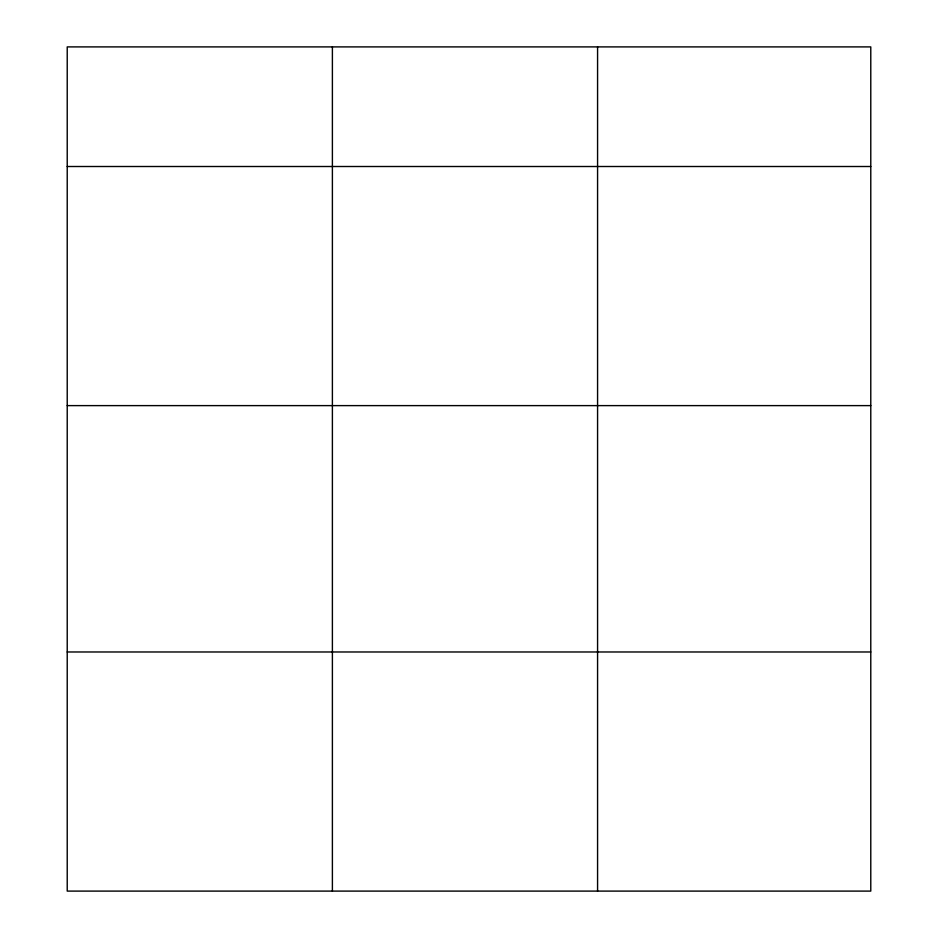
<?xml version="1.0" encoding="UTF-8"?>
<svg xmlns="http://www.w3.org/2000/svg" width="938" height="938" viewBox="0 0 938 938"><rect width="100%" height="100%" fill="white"/><g stroke="black" fill="none" stroke-linecap="round" stroke-linejoin="round"><path stroke-width="1.41" d="M870.781 405.615L870.781 46.9L67.219 46.9L67.219 891.1L870.781 891.1L870.781 405.615L67.219 405.615M67.219 166.507L870.781 166.507M67.219 651.98L870.781 651.98M597.576 46.9L597.576 891.1M332.392 46.9L332.392 891.1"/></g></svg>
